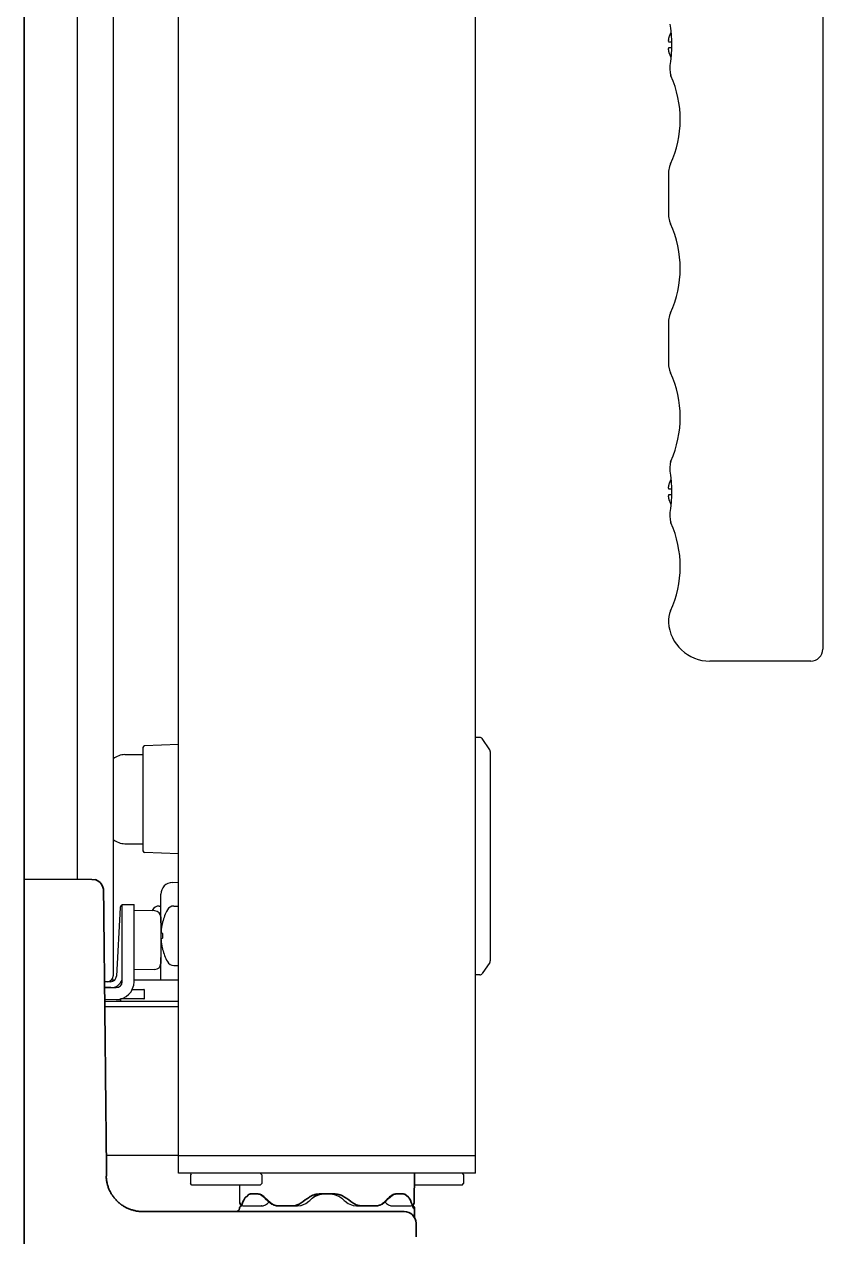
# Model space of a CAD drawing. Extents: x 6336 to 10269, y -393 to 3036.
# Drawn here: x 10134.1 to 10268.6, y 1387.1 to 1591.3 of the extents above; entities that cross this region are included whole.
import ezdxf

# ---------------------------------------------------------------- set-up
doc = ezdxf.new("R2010")
doc.units = 0
doc.header["$LTSCALE"] = 5
doc.layers.get('0').update_dxf_attribs({"linetype": 'CONTINUOUS', "lineweight": 0})
doc.layers.add('1', color=7, linetype='CONTINUOUS', true_color=0xffffff)
doc.layers.add('GEOM', color=7, linetype='CONTINUOUS')

msp = doc.modelspace()

# ---------------------------------------------------------------- linework, layer by layer
msp.add_line((10149.57, 1427.03), (10147.63, 1427.03))
at = {"layer": '1', "color": 7, "linetype": 'Continuous', "lineweight": 35}
for p, q in [((10134.07, 1863.19), (10134.07, 1374.13)), ((10145.43, 1447.23), (10134.07, 1447.33)), ((10146.07, 1447.22), (10145.43, 1447.23)), ((10147.88, 1397.27), (10147.94, 1397.28)), ((10199.74, 1392.77), (10199.82, 1397.78)), ((10172.18, 1394.28), (10173.48, 1394.28)), ((10174.54, 1393.76), (10175.58, 1392.79)), ((10183.76, 1394.28), (10186.38, 1394.28)), ((10194.57, 1392.79), (10194.79, 1392.99)), ((10196.66, 1394.28), (10197.97, 1394.28)), ((10198.18, 1394.23), (10198.78, 1393.76)), ((10154, 1391.33), (10193.11, 1391.33)), ((10176.89, 1392.28), (10179.15, 1392.28)), ((10191, 1392.28), (10193.25, 1392.28)), ((10193.11, 1391.33), (10198.06, 1391.33)), ((10199.82, 1391.83), (10199.71, 1391.83)), ((10199.82, 1390.42), (10199.82, 1391.83)), ((10200.06, 1389.33), (10200.07, 1387.08))]:
    msp.add_line(p, q, dxfattribs=at)
for centre, radius, start, end in [((10145.43, 1445.33), 2, 0, 71.3807), ((10169.82, 1391.83), 0.5, 270, 0), ((10170.82, 1391.83), 0.5, 107.707, 180), ((10170.91, 1392.78), 0.5, 181, 242.6743), ((10198.06, 1389.33), 2, 0.25, 90), ((10199.24, 1392.78), 0.5, 297.3257, 359), ((10199.32, 1391.83), 0.5, 0, 72.2929)]:
    msp.add_arc(centre, radius, start, end, dxfattribs=at)
for points, degree in [([(10147.94, 1397.28), (10147.69, 1421.32), (10147.43, 1445.36)], 2), ([(10171.22, 1393.57), (10170.99, 1393.15), (10170.81, 1392.72), (10170.67, 1392.3)], 3), ([(10180.71, 1392.79), (10181.17, 1393.11), (10181.64, 1393.44), (10182.11, 1393.76)], 3), ([(10183.98, 1394.28), (10183.9, 1394.28), (10183.83, 1394.28), (10183.76, 1394.28)], 3), ([(10188.04, 1393.76), (10188.51, 1393.44), (10188.98, 1393.11), (10189.43, 1392.79)], 3), ([(10194.79, 1392.99), (10195.07, 1393.25), (10195.34, 1393.51), (10195.6, 1393.76)], 3), ([(10199.52, 1392.17), (10199.37, 1392.63), (10199.18, 1393.1), (10198.93, 1393.57)], 3)]:
    msp.add_open_spline(points, degree=degree, dxfattribs=at)
for points, knots in [([(10147.88, 1397.27), (10147.88, 1397.07), (10147.9, 1396.88), (10147.94, 1396.48), (10147.98, 1396.29), (10148.03, 1396.05), (10148.04, 1396), (10148.07, 1395.91), (10148.11, 1395.76), (10148.15, 1395.62), (10148.24, 1395.34), (10148.31, 1395.16), (10148.47, 1394.81), (10148.56, 1394.63), (10148.71, 1394.37), (10148.76, 1394.29), (10148.84, 1394.17), (10148.87, 1394.12), (10148.92, 1394.04), (10148.95, 1394), (10149.09, 1393.8), (10149.21, 1393.64), (10149.46, 1393.35), (10149.6, 1393.2), (10149.88, 1392.93), (10150.02, 1392.8), (10150.22, 1392.65), (10150.26, 1392.61), (10150.33, 1392.55), (10150.45, 1392.47), (10150.57, 1392.38), (10150.82, 1392.22), (10151.16, 1392.02), (10151.51, 1391.86), (10151.78, 1391.74), (10151.88, 1391.71), (10152.02, 1391.66), (10152.06, 1391.64), (10152.16, 1391.61), (10152.21, 1391.6), (10152.44, 1391.53), (10152.82, 1391.43), (10153.21, 1391.37), (10153.6, 1391.34), (10153.8, 1391.33), (10154, 1391.33)], [0, 0, 0, 0, 0.0625, 0.0625, 0.125, 0.125, 0.140625, 0.140625, 0.15625, 0.1875, 0.1875, 0.25, 0.25, 0.3125, 0.3125, 0.34375, 0.34375, 0.359375, 0.359375, 0.375, 0.375, 0.4375, 0.4375, 0.5, 0.5, 0.5625, 0.5625, 0.578125, 0.578125, 0.59375, 0.625, 0.625, 0.6875, 0.75, 0.75, 0.78125, 0.78125, 0.796875, 0.796875, 0.8125, 0.8125, 0.875, 0.9375, 0.9375, 1, 1, 1, 1]), ([(10171.54, 1393.83), (10171.51, 1393.83), (10171.48, 1393.82), (10171.44, 1393.8), (10171.42, 1393.8), (10171.4, 1393.78), (10171.38, 1393.77), (10171.34, 1393.74), (10171.31, 1393.71), (10171.28, 1393.66), (10171.26, 1393.65), (10171.24, 1393.61), (10171.23, 1393.59), (10171.22, 1393.57)], [0, 0, 0, 0, 0.25, 0.25, 0.375, 0.375, 0.5, 0.5, 0.75, 0.75, 0.875, 0.875, 1, 1, 1, 1]), ([(10171.54, 1393.83), (10171.59, 1393.79), (10171.6, 1393.81), (10171.61, 1393.85), (10171.64, 1393.9), (10171.67, 1393.95), (10171.73, 1394.05), (10171.78, 1394.1), (10171.84, 1394.16), (10171.85, 1394.17), (10171.88, 1394.19), (10171.89, 1394.19), (10171.93, 1394.22), (10171.96, 1394.23), (10172.05, 1394.27), (10172.11, 1394.28), (10172.18, 1394.28)], [0, 0, 0, 0, 0.0625, 0.0625, 0.125, 0.25, 0.25, 0.5, 0.5, 0.5625, 0.5625, 0.625, 0.625, 0.75, 0.75, 1, 1, 1, 1]), ([(10173.48, 1394.28), (10173.53, 1394.28), (10173.57, 1394.27), (10173.66, 1394.26), (10173.7, 1394.25), (10173.83, 1394.22), (10173.92, 1394.19), (10174.03, 1394.14), (10174.05, 1394.12), (10174.1, 1394.1), (10174.17, 1394.06), (10174.24, 1394.02), (10174.37, 1393.92), (10174.46, 1393.85), (10174.54, 1393.76)], [0, 0, 0, 0, 0.125, 0.125, 0.25, 0.25, 0.5, 0.5, 0.5625, 0.5625, 0.625, 0.75, 0.75, 1, 1, 1, 1]), ([(10182.11, 1393.76), (10182.17, 1393.81), (10182.23, 1393.85), (10182.32, 1393.9), (10182.36, 1393.92), (10182.42, 1393.95), (10182.45, 1393.97), (10182.62, 1394.05), (10182.75, 1394.1), (10182.96, 1394.17), (10183.03, 1394.19), (10183.14, 1394.21), (10183.18, 1394.22), (10183.25, 1394.23), (10183.28, 1394.24), (10183.47, 1394.27), (10183.61, 1394.28), (10183.76, 1394.28)], [0, 0, 0, 0, 0.125, 0.125, 0.1875, 0.1875, 0.25, 0.25, 0.5, 0.5, 0.625, 0.625, 0.6875, 0.6875, 0.75, 0.75, 1, 1, 1, 1]), ([(10186.38, 1394.28), (10186.46, 1394.28), (10186.53, 1394.27), (10186.68, 1394.26), (10186.75, 1394.25), (10186.97, 1394.22), (10187.11, 1394.19), (10187.29, 1394.14), (10187.32, 1394.12), (10187.39, 1394.1), (10187.5, 1394.06), (10187.6, 1394.02), (10187.79, 1393.92), (10187.92, 1393.85), (10188.04, 1393.76)], [0, 0, 0, 0, 0.125, 0.125, 0.25, 0.25, 0.5, 0.5, 0.5625, 0.5625, 0.625, 0.75, 0.75, 1, 1, 1, 1]), ([(10195.6, 1393.76), (10195.65, 1393.81), (10195.69, 1393.85), (10195.78, 1393.92), (10195.82, 1393.95), (10195.96, 1394.05), (10196.05, 1394.1), (10196.16, 1394.16), (10196.18, 1394.17), (10196.23, 1394.19), (10196.29, 1394.21), (10196.36, 1394.23), (10196.49, 1394.27), (10196.58, 1394.28), (10196.66, 1394.28)], [0, 0, 0, 0, 0.125, 0.125, 0.25, 0.25, 0.5, 0.5, 0.5625, 0.5625, 0.625, 0.75, 0.75, 1, 1, 1, 1]), ([(10197.97, 1394.28), (10198, 1394.28), (10198.03, 1394.27), (10198.1, 1394.26), (10198.13, 1394.25), (10198.16, 1394.24), (10198.17, 1394.24), (10198.18, 1394.23)], [0, 0, 0, 0, 0.428218, 0.428218, 0.856437, 0.856437, 1, 1, 1, 1]), ([(10198.93, 1393.57), (10198.91, 1393.61), (10198.88, 1393.65), (10198.84, 1393.7), (10198.83, 1393.71), (10198.81, 1393.74), (10198.79, 1393.75), (10198.78, 1393.76)], [0, 0, 0, 0, 0.25, 0.25, 0.375, 0.375, 0.4990413, 0.4990413, 0.4990413, 0.4990413]), ([(10175.58, 1392.79), (10175.67, 1392.7), (10175.77, 1392.63), (10175.98, 1392.5), (10176.08, 1392.45), (10176.22, 1392.4), (10176.25, 1392.39), (10176.31, 1392.37), (10176.34, 1392.36), (10176.42, 1392.33), (10176.48, 1392.32), (10176.66, 1392.29), (10176.77, 1392.28), (10176.89, 1392.28)], [0, 0, 0, 0, 0.25, 0.25, 0.5, 0.5, 0.5625, 0.5625, 0.625, 0.625, 0.75, 0.75, 1, 1, 1, 1]), ([(10179.15, 1392.28), (10179.29, 1392.28), (10179.42, 1392.29), (10179.69, 1392.33), (10179.83, 1392.36), (10179.99, 1392.42), (10180.03, 1392.43), (10180.09, 1392.45), (10180.13, 1392.47), (10180.22, 1392.51), (10180.29, 1392.54), (10180.48, 1392.63), (10180.6, 1392.71), (10180.71, 1392.79)], [0, 0, 0, 0, 0.25, 0.25, 0.5, 0.5, 0.5625, 0.5625, 0.625, 0.625, 0.75, 0.75, 1, 1, 1, 1]), ([(10189.43, 1392.79), (10189.55, 1392.7), (10189.67, 1392.63), (10189.92, 1392.5), (10190.05, 1392.45), (10190.22, 1392.4), (10190.25, 1392.39), (10190.32, 1392.37), (10190.35, 1392.36), (10190.45, 1392.33), (10190.52, 1392.32), (10190.72, 1392.29), (10190.86, 1392.28), (10191, 1392.28)], [0, 0, 0, 0, 0.25, 0.25, 0.5, 0.5, 0.5625, 0.5625, 0.625, 0.625, 0.75, 0.75, 1, 1, 1, 1]), ([(10193.25, 1392.28), (10193.26, 1392.28), (10193.26, 1392.28), (10193.27, 1392.28), (10193.28, 1392.28), (10193.3, 1392.28), (10193.36, 1392.28), (10193.46, 1392.29), (10193.61, 1392.31), (10193.72, 1392.33), (10193.84, 1392.37), (10193.89, 1392.39), (10194.06, 1392.45), (10194.17, 1392.5), (10194.3, 1392.58), (10194.32, 1392.6), (10194.37, 1392.63), (10194.45, 1392.69), (10194.52, 1392.75), (10194.57, 1392.79)], [0, 0, 0, 0, 0.007812, 0.007812, 0.015625, 0.03125, 0.0625, 0.125, 0.25, 0.375, 0.375, 0.5, 0.5, 0.75, 0.75, 0.8125, 0.8125, 0.875, 1, 1, 1, 1]), ([(10199.71, 1391.83), (10199.7, 1391.83), (10199.68, 1391.83), (10199.66, 1391.86), (10199.65, 1391.86), (10199.64, 1391.88), (10199.64, 1391.89), (10199.63, 1391.9), (10199.62, 1391.91), (10199.6, 1391.94), (10199.59, 1391.98), (10199.55, 1392.06), (10199.54, 1392.11), (10199.52, 1392.17)], [0, 0, 0, 0, 0.25, 0.25, 0.375, 0.375, 0.4375, 0.4375, 0.5, 0.5, 0.75, 0.75, 1, 1, 1, 1]), ([(10199.86, 1390.21), (10199.86, 1390.21), (10199.86, 1390.21), (10199.85, 1390.24), (10199.84, 1390.28), (10199.82, 1390.34), (10199.82, 1390.39), (10199.82, 1390.42)], [0, 0, 0, 0, 0.341328, 0.51468, 0.646682, 0.789012, 1, 1, 1, 1])]:
    msp.add_open_spline(points, degree=3, knots=knots, dxfattribs=at)
at = {"layer": 'GEOM', "color": 7, "linetype": 'Continuous'}
for p, q in [((10160.07, 1400.78), (10160.07, 1917.28)), ((10210.07, 1400.78), (10210.07, 1917.28)), ((10143.07, 1447.25), (10143.07, 1885.03)), ((10149.07, 1885.03), (10149.07, 1431.03)), ((10268.57, 1659.51), (10268.57, 1486.03)), ((10242.83, 1591.3), (10242.83, 1591.3)), ((10242.99, 1589.88), (10242.98, 1589.87)), ((10242.99, 1589.88), (10242.98, 1589.87)), ((10242.58, 1588.33), (10243.07, 1588.33)), ((10243.07, 1587.33), (10242.58, 1587.33)), ((10243.07, 1588.33), (10243.07, 1587.83)), ((10242.98, 1585.78), (10242.99, 1585.77)), ((10242.98, 1585.78), (10242.99, 1585.77)), ((10242.83, 1584.35), (10242.83, 1584.35)), ((10242.94, 1582.82), (10242.98, 1582.68)), ((10242.98, 1582.7), (10242.98, 1582.68)), ((10243.01, 1582.62), (10242.98, 1582.68)), ((10242.57, 1566.11), (10242.57, 1559.34)), ((10242.57, 1541.01), (10242.57, 1534.24)), ((10242.95, 1517.58), (10242.94, 1517.53)), ((10242.98, 1517.65), (10242.95, 1517.58)), ((10243.01, 1517.73), (10242.98, 1517.67)), ((10242.98, 1517.67), (10242.98, 1517.64)), ((10242.83, 1516), (10242.83, 1516)), ((10242.99, 1514.58), (10242.98, 1514.57)), ((10242.99, 1514.58), (10242.98, 1514.57)), ((10242.58, 1513.03), (10243.07, 1513.03)), ((10243.07, 1512.03), (10242.58, 1512.03)), ((10243.07, 1513.03), (10243.07, 1512.53)), ((10242.98, 1510.48), (10242.99, 1510.47)), ((10242.98, 1510.48), (10242.99, 1510.47)), ((10242.83, 1509.05), (10242.83, 1509.05)), ((10242.94, 1507.52), (10242.98, 1507.38)), ((10242.98, 1507.4), (10242.98, 1507.38)), ((10243.01, 1507.32), (10242.98, 1507.38)), ((10266.57, 1484.03), (10249.57, 1484.03)), ((10210.07, 1431.18), (10210.07, 1471.18)), ((10210.81, 1471.18), (10210.07, 1471.18)), ((10212.49, 1469.11), (10211.22, 1470.97)), ((10154.07, 1469.49), (10154.07, 1452.06)), ((10160.07, 1469.99), (10154.31, 1469.74)), ((10212.57, 1468.83), (10212.57, 1433.54)), ((10151.03, 1468.28), (10154.07, 1468.28)), ((10151.03, 1453.28), (10154.07, 1453.28)), ((10160.07, 1451.56), (10154.31, 1451.81)), ((10159.04, 1446.76), (10160.07, 1446.78)), ((10157.07, 1439.97), (10157.07, 1444.76)), ((10150.23, 1442.55), (10149.62, 1430.97)), ((10150.57, 1443.03), (10152.57, 1443.03)), ((10150.57, 1430.03), (10150.57, 1443.03)), ((10152.57, 1430.03), (10152.57, 1443.03)), ((10156.09, 1441.96), (10152.57, 1442.03)), ((10156.78, 1442.78), (10157.07, 1442.78)), ((10159.28, 1442.78), (10160.07, 1442.78)), ((10157.07, 1440.96), (10157.07, 1433.09)), ((10157.37, 1440.08), (10157.38, 1440.08)), ((10157.13, 1437.2), (10157.11, 1437.18)), ((10157.07, 1430.28), (10157.07, 1434.09)), ((10157.38, 1435.48), (10157.37, 1435.48)), ((10156.09, 1432.09), (10152.57, 1432.03)), ((10157.02, 1432.78), (10157.07, 1432.78)), ((10159.28, 1432.78), (10160.07, 1432.78)), ((10212.49, 1433.26), (10211.22, 1431.4)), ((10148.07, 1430.03), (10147.59, 1430.03)), ((10148.62, 1430.03), (10148.07, 1430.03)), ((10149.28, 1430.28), (10148.73, 1430.28)), ((10150.57, 1430.28), (10150.52, 1430.28)), ((10160.07, 1430.28), (10152.57, 1430.28)), ((10210.81, 1431.18), (10210.07, 1431.18)), ((10148.67, 1429.03), (10147.61, 1429.03)), ((10147.61, 1429.03), (10149.57, 1429.03)), ((10152.27, 1428.73), (10154.22, 1428.73)), ((10154.32, 1427.23), (10154.32, 1428.63)), ((10147.63, 1426.78), (10160.07, 1426.78)), ((10160.07, 1425.78), (10147.64, 1425.78)), ((10149.57, 1427.03), (10150.32, 1427.03)), ((10154.22, 1427.13), (10150.3, 1427.13)), ((10150.32, 1426.78), (10150.32, 1427.03)), ((10160.07, 1400.78), (10147.9, 1400.78)), ((10160.07, 1400.78), (10210.07, 1400.78)), ((10160.07, 1397.78), (10160.07, 1400.78)), ((10210.07, 1397.78), (10210.07, 1400.78)), ((10210.07, 1397.78), (10160.07, 1397.78)), ((10162.2, 1397.65), (10162.07, 1397.53)), ((10162.07, 1397.53), (10162.07, 1396.03)), ((10173.82, 1397.78), (10174.07, 1397.53)), ((10174.07, 1397.53), (10174.07, 1396.03)), ((10199.74, 1392.77), (10199.82, 1397.78)), ((10207.82, 1397.78), (10208.07, 1397.53)), ((10208.07, 1397.53), (10208.07, 1396.03)), ((10162.32, 1395.78), (10162.07, 1396.03)), ((10173.82, 1395.78), (10162.32, 1395.78)), ((10170.41, 1392.77), (10170.36, 1395.78)), ((10173.82, 1395.78), (10174.07, 1396.03)), ((10207.82, 1395.78), (10199.79, 1395.78)), ((10207.82, 1395.78), (10208.07, 1396.03)), ((10172.18, 1394.28), (10173.49, 1394.28)), ((10181.49, 1392.65), (10182.01, 1393.05)), ((10182.01, 1393.05), (10182.17, 1393.19)), ((10182.17, 1393.19), (10182.58, 1393.56)), ((10182.58, 1393.56), (10183.1, 1393.94)), ((10182.58, 1393.56), (10183.09, 1393.93)), ((10183.09, 1393.93), (10183.86, 1394.21)), ((10183.1, 1393.94), (10183.88, 1394.22)), ((10183.88, 1394.22), (10184.47, 1394.28)), ((10184.47, 1394.28), (10185.67, 1394.28)), ((10185.67, 1394.28), (10186.27, 1394.22)), ((10187.57, 1393.56), (10187.98, 1393.19)), ((10187.9, 1393.26), (10187.98, 1393.19)), ((10187.98, 1393.19), (10188.13, 1393.05)), ((10188.13, 1393.05), (10188.64, 1392.67)), ((10196.66, 1394.28), (10197.97, 1394.28)), ((10170.91, 1392.28), (10174.06, 1392.28)), ((10174.08, 1392.28), (10174.06, 1392.28)), ((10176.89, 1392.28), (10180.09, 1392.28)), ((10180.68, 1392.34), (10181.49, 1392.65)), ((10188.64, 1392.67), (10189.45, 1392.34)), ((10189.45, 1392.34), (10190.06, 1392.28)), ((10190.06, 1392.28), (10193.25, 1392.28)), ((10195.84, 1392.3), (10196.07, 1392.28)), ((10196.07, 1392.28), (10196.09, 1392.28)), ((10196.09, 1392.28), (10199.24, 1392.28))]:
    msp.add_line(p, q, dxfattribs=at)
for points in [[(10242.83, 1591.3), (10242.92, 1590.64), (10243.02, 1589.59), (10243.07, 1588.44), (10243.07, 1587.25), (10243.02, 1586.09), (10242.92, 1585.04), (10242.83, 1584.35)], [(10242.92, 1590.63), (10242.92, 1590.61), (10242.96, 1590.14)], [(10242.83, 1584.35), (10242.79, 1583.78), (10242.86, 1583.13), (10242.94, 1582.82)], [(10242.86, 1583.12), (10242.86, 1583.11), (10242.94, 1582.82)], [(10242.94, 1567.78), (10242.76, 1567.33), (10242.6, 1566.57), (10242.57, 1566.11)], [(10242.57, 1559.34), (10242.6, 1558.89), (10242.76, 1558.13), (10242.94, 1557.67)], [(10242.94, 1542.68), (10242.76, 1542.23), (10242.6, 1541.47), (10242.57, 1541.01)], [(10242.57, 1534.24), (10242.6, 1533.79), (10242.76, 1533.03), (10242.94, 1532.57)], [(10242.94, 1517.53), (10242.86, 1517.24), (10242.79, 1516.6), (10242.83, 1516)], [(10242.83, 1516), (10242.92, 1515.34), (10243.02, 1514.29), (10243.07, 1513.14), (10243.07, 1511.95), (10243.02, 1510.79), (10242.92, 1509.74), (10242.83, 1509.05)], [(10242.92, 1515.33), (10242.92, 1515.31), (10242.96, 1514.84)], [(10242.83, 1509.05), (10242.79, 1508.48), (10242.86, 1507.83), (10242.94, 1507.52)], [(10242.86, 1507.82), (10242.86, 1507.81), (10242.94, 1507.52)], [(10173.49, 1394.28), (10173.75, 1394.23), (10174.11, 1394.05), (10174.38, 1393.82)], [(10174.08, 1392.28), (10174.31, 1392.3), (10174.73, 1392.43), (10175.07, 1392.67), (10175.32, 1392.96)], [(10174.38, 1393.82), (10174.68, 1393.53), (10175.13, 1393.12), (10175.46, 1392.83)], [(10175.46, 1392.83), (10175.79, 1392.58), (10176.34, 1392.35), (10176.89, 1392.28)], [(10180.09, 1392.28), (10180.69, 1392.34), (10181.51, 1392.67), (10182.01, 1393.05)], [(10186.28, 1394.21), (10187.06, 1393.93), (10187.57, 1393.56)], [(10188.13, 1393.05), (10188.66, 1392.65), (10189.48, 1392.34), (10190.06, 1392.28)], [(10193.25, 1392.28), (10193.8, 1392.35), (10194.34, 1392.57), (10194.69, 1392.83)], [(10194.69, 1392.83), (10195.01, 1393.11), (10195.45, 1393.52), (10195.76, 1393.82)], [(10194.83, 1392.96), (10195.08, 1392.67), (10195.42, 1392.43), (10195.84, 1392.3)], [(10194.83, 1392.95), (10195.08, 1392.67), (10195.42, 1392.43), (10195.84, 1392.3)], [(10195.76, 1393.82), (10196.03, 1394.04), (10196.39, 1394.23), (10196.66, 1394.28)]]:
    msp.add_lwpolyline(points, dxfattribs=at)
for centre, radius, start, end in [((10247.07, 1587.68), 4.64, 163.6036, 165.6824), ((10247.1, 1587.67), 4.67, 162.6228, 163.6051), ((10247.12, 1587.67), 4.68, 161.535, 162.6227), ((10247.13, 1587.66), 4.7, 159.4813, 161.5344), ((10247.14, 1587.66), 4.72, 158.9977, 159.4819), ((10247.15, 1587.65), 4.72, 157.4524, 158.9975), ((10247.16, 1587.65), 4.73, 156.6826, 157.4526), ((10247.16, 1587.65), 4.73, 155.4278, 156.6825), ((10247.17, 1587.65), 4.74, 154.4598, 155.4278), ((10247.17, 1587.64), 4.74, 153.3188, 154.4598), ((10247.17, 1587.64), 4.75, 151.9926, 153.3187), ((10244.53, 1588.58), 1.97, 175.714, 176.9766), ((10244.52, 1588.58), 1.96, 176.9771, 178.0037), ((10244.51, 1588.58), 1.95, 178.0037, 179.0738), ((10244.51, 1588.58), 1.95, 179.0741, 180.1995), ((10244.51, 1588.58), 1.95, 180.1995, 181.1541), ((10244.52, 1588.58), 1.95, 181.1545, 182.3767), ((10244.52, 1588.58), 1.96, 182.3765, 183.2159), ((10244.53, 1588.58), 1.97, 183.2167, 184.6016), ((10244.53, 1587.08), 1.97, 175.3984, 176.7833), ((10244.52, 1587.08), 1.96, 176.7841, 177.6235), ((10244.52, 1587.08), 1.96, 177.6234, 178.8455), ((10244.51, 1587.08), 1.95, 178.8459, 180.9258), ((10244.51, 1587.08), 1.95, 180.9261, 181.9964), ((10244.52, 1587.08), 1.96, 181.9964, 183.0228), ((10244.53, 1587.08), 1.97, 183.0233, 184.286), ((10244.57, 1588.57), 2.01, 172.7256, 174.8598), ((10244.54, 1588.57), 1.98, 174.8627, 175.7144), ((10244.55, 1588.58), 1.98, 184.6009, 185.2558), ((10244.57, 1588.58), 2.01, 185.2585, 187.2741), ((10244.57, 1587.07), 2.01, 172.7259, 174.7415), ((10244.55, 1587.07), 1.98, 174.7442, 175.3991), ((10244.54, 1587.08), 1.98, 184.2856, 185.1372), ((10244.57, 1587.08), 2.01, 185.1401, 187.2744), ((10247.07, 1587.97), 4.64, 194.3176, 196.3964), ((10247.1, 1587.98), 4.67, 196.3949, 197.3772), ((10247.12, 1587.99), 4.68, 197.3773, 198.465), ((10247.13, 1587.99), 4.7, 198.4656, 200.5187), ((10247.14, 1588), 4.72, 200.5181, 201.0023), ((10247.15, 1588), 4.72, 201.0025, 202.5476), ((10247.16, 1588), 4.73, 202.5474, 203.3174), ((10247.16, 1588), 4.73, 203.3175, 204.5722), ((10247.17, 1588.01), 4.74, 204.5722, 205.5402), ((10247.17, 1588.01), 4.74, 205.5402, 206.6812), ((10247.17, 1588.01), 4.75, 206.6813, 208.0074), ((10226.57, 1575.28), 18, 335.3799, 24.086), ((10226.57, 1550.18), 18, 335.3799, 24.6201), ((10226.57, 1525.08), 18, 335.914, 24.6201), ((10232.56, 1520.85), 10.9, 342.3009, 342.491), ((10244.53, 1513.28), 1.97, 175.714, 176.9766), ((10244.52, 1513.28), 1.96, 176.9771, 178.0037), ((10244.51, 1513.28), 1.95, 178.0037, 179.0738), ((10244.51, 1513.28), 1.95, 179.0741, 180.1995), ((10244.57, 1513.27), 2.01, 172.7256, 174.8598), ((10244.54, 1513.27), 1.98, 174.8627, 175.7144), ((10247.07, 1512.38), 4.64, 163.6036, 165.6824), ((10247.1, 1512.37), 4.67, 162.6228, 163.6051), ((10247.12, 1512.37), 4.68, 161.535, 162.6227), ((10247.13, 1512.36), 4.7, 159.4813, 161.5344), ((10247.14, 1512.36), 4.72, 158.9977, 159.4819), ((10247.15, 1512.35), 4.72, 157.4524, 158.9975), ((10247.16, 1512.35), 4.73, 156.6826, 157.4526), ((10247.16, 1512.35), 4.73, 155.4278, 156.6825), ((10247.17, 1512.35), 4.74, 154.4598, 155.4278), ((10247.17, 1512.34), 4.74, 153.3188, 154.4598), ((10247.17, 1512.34), 4.75, 151.9926, 153.3187), ((10244.51, 1513.28), 1.95, 180.1995, 181.1541), ((10244.52, 1513.28), 1.95, 181.1545, 182.3767), ((10244.52, 1513.28), 1.96, 182.3765, 183.2159), ((10244.53, 1513.28), 1.97, 183.2167, 184.6016), ((10244.53, 1511.78), 1.97, 175.3984, 176.7833), ((10244.52, 1511.78), 1.96, 176.7841, 177.6235), ((10244.52, 1511.78), 1.96, 177.6234, 178.8455), ((10244.51, 1511.78), 1.95, 178.8459, 180.9258), ((10244.51, 1511.78), 1.95, 180.9261, 181.9964), ((10244.52, 1511.78), 1.96, 181.9964, 183.0228), ((10244.53, 1511.78), 1.97, 183.0233, 184.286), ((10244.55, 1513.28), 1.98, 184.6009, 185.2558), ((10244.57, 1513.28), 2.01, 185.2585, 187.2741), ((10244.57, 1511.77), 2.01, 172.7259, 174.7415), ((10244.55, 1511.77), 1.98, 174.7442, 175.3991), ((10244.54, 1511.78), 1.98, 184.2856, 185.1372), ((10244.57, 1511.78), 2.01, 185.1401, 187.2744), ((10247.07, 1512.67), 4.64, 194.3176, 196.3964), ((10247.1, 1512.68), 4.67, 196.3949, 197.3772), ((10247.12, 1512.69), 4.68, 197.3773, 198.465), ((10247.13, 1512.69), 4.7, 198.4656, 200.5187), ((10247.14, 1512.7), 4.72, 200.5181, 201.0023), ((10247.15, 1512.7), 4.72, 201.0025, 202.5476), ((10247.16, 1512.7), 4.73, 202.5474, 203.3174), ((10247.16, 1512.7), 4.73, 203.3175, 204.5722), ((10247.17, 1512.71), 4.74, 204.5722, 205.5402), ((10247.17, 1512.71), 4.74, 205.5402, 206.6812), ((10247.17, 1512.71), 4.75, 206.6813, 208.0074), ((10226.57, 1499.98), 18, 335.4219, 24.086), ((10246.58, 1490.83), 4, 155.4219, 183.827), ((10249.57, 1491.03), 7, 183.8292, 270), ((10266.57, 1486.03), 2, 270, 360), ((10210.81, 1470.68), 0.5, 34.2869, 90), ((10154.32, 1469.49), 0.25, 92.5, 180), ((10212.07, 1468.83), 0.5, 0, 34.2869), ((10151.03, 1465.28), 3, 90, 130.7412), ((10151.03, 1456.28), 3, 229.2588, 270), ((10154.32, 1452.06), 0.25, 180, 267.5), ((10159.07, 1444.76), 2, 91, 180), ((10150.73, 1442.53), 0.5, 107.6366, 177), ((10163.66, 1437.78), 9.08, 151.3979, 152.4505), ((10156.78, 1441.53), 1.25, 90, 151.3979), ((10156.07, 1440.96), 1, 0, 89), ((10166.16, 1437.78), 9.08, 151.3979, 165.3324), ((10159.28, 1441.53), 1.25, 90, 151.3979), ((10166.05, 1437.85), 8.95, 167.3743, 175.8008), ((10166.04, 1437.85), 8.95, 165.6057, 167.3692), ((10166.03, 1437.85), 8.94, 175.8071, 176.6497), ((10166.16, 1437.78), 8.79, 177.391, 182.609), ((10166.03, 1437.7), 8.94, 183.3503, 184.1929), ((10166.05, 1437.7), 8.95, 184.1992, 192.6256), ((10166.04, 1437.7), 8.95, 192.6308, 194.3943), ((10166.16, 1437.78), 9.08, 194.6676, 208.6021), ((10156.07, 1433.09), 1, 271, 360), ((10159.28, 1434.03), 1.25, 208.6021, 270), ((10212.07, 1433.54), 0.5, 325.7131, 0), ((10148.07, 1431.03), 1, 270, 0), ((10148.62, 1431.03), 1, 270, 357), ((10148.67, 1431.03), 2, 270, 342.246), ((10149.57, 1430.03), 3, 270, 0), ((10149.57, 1430.03), 1, 270, 0), ((10210.81, 1431.68), 0.5, 270, 325.7131), ((10154.22, 1428.63), 0.1, 0, 90), ((10154.22, 1427.23), 0.1, 270, 0), ((10170.91, 1392.78), 0.5, 181, 270), ((10199.24, 1392.78), 0.5, 270, 359)]:
    msp.add_arc(centre, radius, start, end, dxfattribs=at)
for points, knots in [([(10242.94, 1582.81), (10242.95, 1582.8), (10242.96, 1582.77), (10242.97, 1582.73), (10242.98, 1582.7)], [0, 0, 0, 0, 0.323523, 1, 1, 1, 1]), ([(10242.94, 1507.51), (10242.95, 1507.5), (10242.96, 1507.47), (10242.97, 1507.43), (10242.98, 1507.4)], [0, 0, 0, 0, 0.324057, 1, 1, 1, 1]), ([(10157.38, 1437.38), (10157.35, 1437.36), (10157.26, 1437.32), (10157.17, 1437.26), (10157.13, 1437.2)], [0, 0, 0, 0, 0.314454, 1, 1, 1, 1])]:
    msp.add_open_spline(points, degree=3, knots=knots, dxfattribs=at)
for points in [[(10157.11, 1438.38), (10157.12, 1438.37), (10157.12, 1438.36), (10157.13, 1438.35)], [(10157.13, 1438.35), (10157.19, 1438.27), (10157.29, 1438.22), (10157.38, 1438.18)]]:
    msp.add_open_spline(points, degree=3, dxfattribs=at)

doc.saveas('drawing.dxf')
